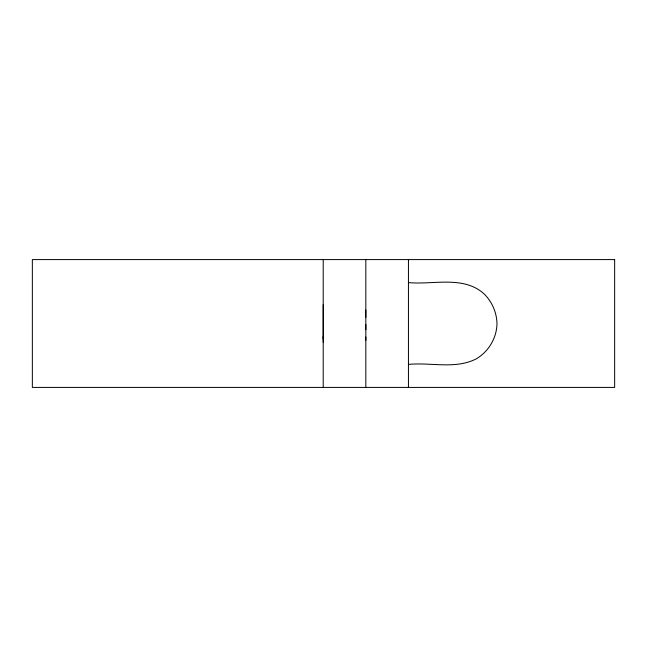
<?xml version="1.0" encoding="UTF-8"?>
<svg xmlns="http://www.w3.org/2000/svg" width="647" height="647" viewBox="0 0 647 647"><rect width="100%" height="100%" fill="white"/><g stroke="black" fill="none" stroke-linecap="round" stroke-linejoin="round"><path stroke-width="0.97" d="M323.217 342.247L323.217 304.753M365.83 340.371L365.83 337.006M365.83 329.679L365.83 324.584M365.83 317.321L365.83 309.994M408.443 282.593C433.514 285.02 464.311 275.024 484.789 294.571C492.302 302.384 496.678 312.663 496.993 323.5C496.75 338.001 488.631 351.596 476.16 358.923C455.245 369.542 430.773 362.174 408.443 364.407M408.443 259.584L408.443 387.416M365.83 259.584L365.83 387.416M323.217 259.584L323.217 387.416M323.217 336.472A18.537 1.876 84.1 0 1 323.168 338.688M614.65 259.584L32.35 259.584L32.35 387.416L614.65 387.416L614.65 259.584"/></g></svg>
